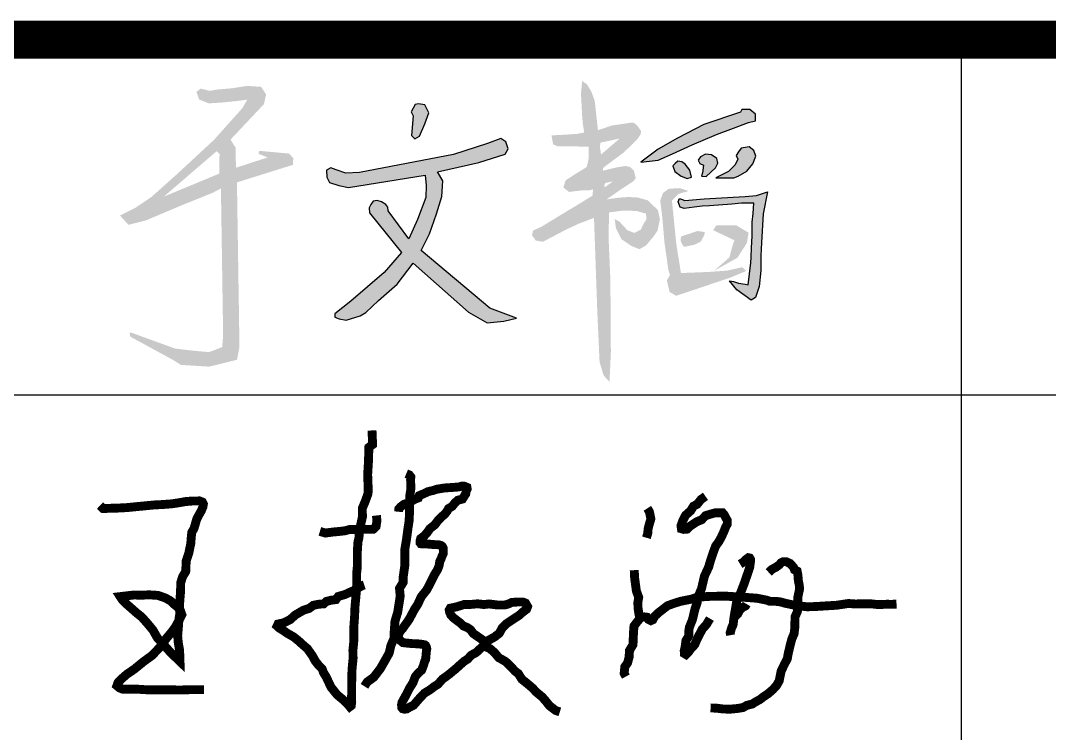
# Model space of a CAD drawing. Header units: millimetres. Extents: x 0 to 420, y 0 to 297.
# Drawn here: x 321.48 to 341.74, y 17.54 to 31.58 of the extents above; entities that cross this region are included whole.
import ezdxf

# ---------------------------------------------------------------- set-up
doc = ezdxf.new("R2010")
doc.units = ezdxf.units.MM

# ---------------------------------------------------------------- blocks, each defined once
blk = doc.blocks.new('11')
h = blk.add_hatch(color=256)
h.paths.add_polyline_path([(1939.9, 1357.4), (1943.7, 1105.8), (1942, 1086.2), (1919.8, 1077.6), (1890.8, 1080.2), (1861.8, 1083.6), (1787, 1110.8), (1783.7, 1110.8), (1784.9, 1104.1), (1859, 1063.7), (1871.5, 1055.8), (1919.9, 1052.8), (1967.4, 1064.6), (1971.6, 1086.5), (1967.3, 1367.8), (2063.1, 1397.8), (2063.5, 1409.1), (2056.5, 1417), (2005.4, 1421.7), (2004.1, 1416.7), (2019.7, 1410.4), (1965.6, 1392.8), (1964.9, 1427.3), (1956.3, 1440.9), (2013.4, 1501.5), (2017.2, 1517.9), (2008.7, 1531.1), (1984.8, 1532.7), (1957.7, 1528.5), (1932.8, 1526.4), (1921.1, 1524.2), (1905.2, 1528), (1898, 1522.4), (1902.7, 1509.4), (1919.1, 1502.8), (1945.5, 1504.6), (1968.1, 1507), (1985, 1509.1), (1976.4, 1494.5), (1927.7, 1440.1), (1864.6, 1381.7), (1821.3, 1343), (1793.2, 1324), (1767.4, 1311.1), (1781.8, 1295.2), (1811.5, 1302.7), (1874.5, 1329.3), (1925.4, 1349.8)])
h.paths.add_polyline_path([(1937.2, 1382.8), (1842.4, 1343.5), (1932.7, 1421.2), (1937.5, 1416.3)], flags=16)
h = blk.add_hatch(color=256)
h.paths.add_polyline_path([(2568.4, 1429), (2568.4, 1407.7), (2565.2, 1394), (2542.2, 1379.8), (2529.1, 1371.1), (2525.3, 1359.1), (2535.1, 1351.4), (2556.4, 1354.1), (2569, 1354.1), (2576.1, 1355.8), (2575, 1344.9), (2487.5, 1291.8), (2473.3, 1285.3), (2471.7, 1277.1), (2478.2, 1268.4), (2490.2, 1266.2), (2529.6, 1286.9), (2552, 1297.3), (2577.7, 1307.1), (2583.3, 1147.9), (2587.2, 1060.8), (2594.1, 1037.7), (2604.2, 1026.8), (2606.5, 1077.9), (2605.7, 1201.2), (2602.6, 1272.3), (2603.4, 1316.4), (2628.1, 1319.7), (2650.3, 1318.9), (2666.4, 1314.4), (2667.5, 1304.7), (2662.4, 1297.2), (2657.8, 1287.1), (2646.8, 1281.4), (2634.8, 1286), (2621.1, 1300.7), (2613.1, 1305), (2615.2, 1289.5), (2624.6, 1270.7), (2642, 1258.9), (2655.4, 1253.6), (2666.4, 1259.8), (2678.7, 1274.2), (2686.2, 1284.9), (2690.3, 1304.7), (2687, 1320.3), (2669.6, 1337.1), (2652.5, 1341.9), (2636.4, 1342.8), (2620.9, 1341.7), (2606.7, 1339.8), (2598.9, 1338.5), (2623.8, 1355.8), (2645.2, 1369.9), (2649.1, 1375.1), (2645.8, 1388), (2639.8, 1394), (2631.4, 1395.8), (2617.8, 1393.7), (2602.5, 1390.1), (2593.1, 1387.7), (2593.4, 1392.8), (2629, 1419.3), (2652.1, 1441.9), (2657.5, 1450.1), (2658.1, 1455.6), (2653.3, 1462.6), (2648.2, 1468.1), (2643.5, 1470.2), (2608, 1464.9), (2584.4, 1456.9), (2579, 1506.8), (2573, 1523.3), (2565.5, 1535.5), (2557.4, 1540.9), (2555.4, 1519.6), (2556.4, 1501.4), (2557.4, 1482.1), (2558.4, 1469.7), (2560.8, 1453), (2549.3, 1450.8), (2526.4, 1449.2), (2505, 1448.1), (2507.8, 1432.8), (2515.4, 1429.5), (2530.7, 1429.5), (2556.4, 1429)])
h.paths.add_polyline_path([(2588.3, 1435.6), (2621.5, 1442.7), (2589.8, 1415.4), (2589.1, 1419.8), (2588.1, 1426.5)], flags=16)
h.paths.add_polyline_path([(2596.9, 1366.6), (2610.3, 1369.6), (2595.9, 1359.3), (2595.3, 1362.6)], flags=16)
for points in [[(2268.3, 1481.6), (2265.9, 1447.9), (2271.6, 1442), (2279.2, 1446.8), (2288.7, 1467.9), (2295.5, 1486.6), (2288.4, 1500.3), (2277.5, 1502.2), (2271.7, 1501), (2265.4, 1488.4)], [(2765.7, 1466.9), (2720.5, 1443.5), (2687.1, 1424.8), (2657.8, 1402.3), (2687.3, 1405.7), (2711.8, 1416.6), (2745.7, 1432), (2787.3, 1449.6), (2816.3, 1460.2), (2841.9, 1469.9), (2853.7, 1473), (2854, 1484.2), (2844.2, 1492.2), (2830.4, 1492.6), (2828.1, 1488)], [(2289.3, 1380), (2291, 1362.2), (2290.1, 1341.7), (2275.8, 1304.1), (2261.2, 1271.4), (2225.6, 1319.4), (2225, 1325.5), (2221.6, 1330), (2214.4, 1334.7), (2206.8, 1336.7), (2200.2, 1335.5), (2195.9, 1329.8), (2193.2, 1324.3), (2193.8, 1315.7), (2248.6, 1248.1), (2219, 1213.6), (2161.7, 1164.9), (2134.6, 1143.3), (2134.6, 1137.5), (2142.1, 1134.5), (2154.2, 1132.2), (2178.1, 1139.5), (2187.8, 1145.3), (2209.3, 1165.9), (2241.3, 1193.7), (2268.4, 1229.5), (2363.2, 1146.2), (2395.3, 1127.7), (2423.7, 1130.3), (2445.2, 1135.4), (2399.5, 1153), (2282.4, 1251.1), (2296.5, 1279.9), (2308.7, 1313.8), (2317.3, 1343.8), (2319.3, 1370.4), (2310.4, 1385.6), (2381, 1401.8), (2425.7, 1416.2), (2431, 1424.9), (2427.2, 1436.9), (2418.5, 1442.6), (2395.8, 1434), (2337.4, 1415.5), (2176.8, 1384.4), (2153.3, 1383.4), (2137, 1389.5), (2127.9, 1392.4), (2120.4, 1388.8), (2120.8, 1376.9), (2125.7, 1367.5), (2141.4, 1362.2), (2158.1, 1359.3)]]:
    blk.add_hatch(color=256).paths.add_polyline_path(points)
h = blk.add_hatch(color=256)
h.paths.add_polyline_path([(2710.9, 1336.8), (2722.7, 1348.2), (2739.3, 1353), (2724.4, 1357.9), (2705.6, 1356.9), (2695.8, 1349.8), (2690.8, 1336.6), (2694.1, 1311.2), (2696.3, 1286.9), (2698, 1265.8), (2701.6, 1241.1), (2704.5, 1219.3), (2707.5, 1209.3), (2702.2, 1200.4), (2706.9, 1180.4), (2718.1, 1173.9), (2751.7, 1185.1), (2811.2, 1205.2), (2837.9, 1216.3), (2831.5, 1222.8), (2804.9, 1216.9), (2772.6, 1214.6), (2726.3, 1212.8), (2718.3, 1263.1)])
h.paths.add_polyline_path([(2732.9, 1336.8), (2723.6, 1340), (2721.3, 1334.8), (2725, 1325.3), (2731.7, 1323.3), (2748.7, 1325.3), (2762.4, 1326.9), (2775, 1327.6), (2813.4, 1330.6), (2829.7, 1332), (2851.2, 1332.1), (2849.5, 1314.6), (2848.1, 1299.8), (2848.1, 1275.8), (2846.9, 1255.7), (2846.2, 1240.2), (2845.6, 1230.4), (2841.4, 1192.6), (2836, 1193.8), (2824.5, 1195.4), (2816, 1198.3), (2809.6, 1199.7), (2822.1, 1184), (2846.5, 1166.5), (2853.5, 1171.2), (2860.1, 1189.9), (2863, 1217), (2863.1, 1242.1), (2864.1, 1265), (2866.7, 1313.8), (2874.2, 1351.4), (2855.7, 1345.6), (2836.3, 1343.4), (2815.4, 1342.3), (2766, 1339.8)])
h.paths.add_polyline_path([(2728.1, 1402.7), (2721.2, 1404.3), (2716.6, 1400), (2712.3, 1396.1), (2715.9, 1386.2), (2726.8, 1378.6), (2736.7, 1374.6), (2744.3, 1376.6), (2741.7, 1388.5), (2733.7, 1398.7)])
h.paths.add_polyline_path([(2764.8, 1397.2), (2763.3, 1384.3), (2761.4, 1378.3), (2769.6, 1377.6), (2785.5, 1392.4), (2789.2, 1400.6), (2787.8, 1408.7), (2778.5, 1414.7), (2768.5, 1416.1), (2760, 1411.3), (2755.9, 1405.8), (2758.8, 1400.2)])
h.paths.add_polyline_path([(2824.7, 1420), (2820.6, 1413.6), (2823.8, 1407.7), (2818.9, 1397.5), (2807.8, 1386.4), (2786.1, 1375.3), (2816.5, 1375.6), (2824.4, 1378.5), (2839, 1387), (2849, 1399.2), (2854.5, 1412.7), (2851, 1422.3), (2842.8, 1428.4), (2829.4, 1426.4)])
h.paths.add_polyline_path([(2749.8, 1261.3), (2760.3, 1266.7), (2766.4, 1278), (2767, 1282.9), (2754.5, 1284.7), (2726.9, 1275.4), (2726.2, 1272.9), (2725.8, 1269.4), (2726.4, 1265.9), (2731.3, 1257.6)], flags=17)
h.paths.add_polyline_path([(2821, 1294.3), (2786.8, 1294.3), (2781.5, 1286), (2817.8, 1268.8), (2815, 1261.3), (2809.1, 1239.4), (2782.7, 1216.5), (2822.8, 1238.9), (2839.1, 1264.3), (2842, 1281.7)], flags=17)
for points in [[(2271.7, 1501), (2265.4, 1488.4), (2268.3, 1481.6), (2265.9, 1447.9), (2271.6, 1442), (2279.2, 1446.8), (2288.7, 1467.9), (2295.5, 1486.6), (2288.4, 1500.3), (2277.5, 1502.2), (2271.7, 1501)], [(2765.7, 1466.9), (2720.5, 1443.5), (2687.1, 1424.8), (2657.8, 1402.3), (2687.3, 1405.7), (2711.8, 1416.6), (2745.7, 1432), (2787.3, 1449.6), (2816.3, 1460.2), (2841.9, 1469.9), (2853.7, 1473), (2854, 1484.2), (2844.2, 1492.2), (2830.4, 1492.6), (2828.1, 1488), (2765.7, 1466.9)], [(2153.3, 1383.4), (2137, 1389.5), (2127.9, 1392.4), (2120.4, 1388.8), (2120.8, 1376.9), (2125.7, 1367.5), (2141.4, 1362.2), (2158.1, 1359.3), (2289.3, 1380), (2291, 1362.2), (2290.1, 1341.7), (2275.8, 1304.1), (2261.2, 1271.4), (2225.6, 1319.4), (2225, 1325.5), (2221.6, 1330), (2214.4, 1334.7), (2206.8, 1336.7), (2200.2, 1335.5), (2195.9, 1329.8), (2193.2, 1324.3), (2193.8, 1315.7), (2248.6, 1248.1), (2219, 1213.6), (2161.7, 1164.9), (2134.6, 1143.3), (2134.6, 1137.5), (2142.1, 1134.5), (2154.2, 1132.2), (2178.1, 1139.5), (2187.8, 1145.3), (2209.3, 1165.9), (2241.3, 1193.7), (2268.4, 1229.5), (2363.2, 1146.2), (2395.3, 1127.7), (2423.7, 1130.3), (2445.2, 1135.4), (2399.5, 1153), (2282.4, 1251.1), (2296.5, 1279.9), (2308.7, 1313.8), (2317.3, 1343.8), (2319.3, 1370.4), (2310.4, 1385.6), (2381, 1401.8), (2425.7, 1416.2), (2431, 1424.9), (2427.2, 1436.9), (2418.5, 1442.6), (2395.8, 1434), (2337.4, 1415.5), (2176.8, 1384.4), (2153.3, 1383.4)], [(2824.7, 1420), (2820.6, 1413.6), (2823.8, 1407.7), (2818.9, 1397.5), (2807.8, 1386.4), (2786.1, 1375.3), (2816.5, 1375.6), (2824.4, 1378.5), (2839, 1387), (2849, 1399.2), (2854.5, 1412.7), (2851, 1422.3), (2842.8, 1428.4), (2829.4, 1426.4), (2824.7, 1420)], [(2760, 1411.3), (2755.9, 1405.8), (2758.8, 1400.2), (2764.8, 1397.2), (2763.3, 1384.3), (2761.4, 1378.3), (2769.6, 1377.6), (2785.5, 1392.4), (2789.2, 1400.6), (2787.8, 1408.7), (2778.5, 1414.7), (2768.5, 1416.1), (2760, 1411.3)], [(2712.3, 1396.1), (2715.9, 1386.2), (2726.8, 1378.6), (2736.7, 1374.6), (2744.3, 1376.6), (2741.7, 1388.5), (2733.7, 1398.7), (2728.1, 1402.7), (2721.2, 1404.3), (2716.6, 1400), (2712.3, 1396.1)], [(2732.9, 1336.8), (2766, 1339.8), (2815.4, 1342.3), (2836.3, 1343.4), (2855.7, 1345.6), (2874.2, 1351.4), (2866.7, 1313.8), (2864.1, 1265), (2863.1, 1242.1), (2863, 1217), (2860.1, 1189.9), (2853.5, 1171.2), (2846.5, 1166.5), (2822.1, 1184), (2809.6, 1199.7), (2816, 1198.3), (2824.5, 1195.4), (2836, 1193.8), (2841.4, 1192.6), (2845.6, 1230.4), (2846.2, 1240.2), (2846.9, 1255.7), (2848.1, 1275.8), (2848.1, 1299.8), (2849.5, 1314.6), (2851.2, 1332.1), (2829.7, 1332), (2813.4, 1330.6), (2775, 1327.6), (2762.4, 1326.9), (2748.7, 1325.3), (2731.7, 1323.3), (2725, 1325.3), (2721.3, 1334.8), (2723.6, 1340), (2732.9, 1336.8)]]:
    blk.add_lwpolyline(points)
blk = doc.blocks.new('b')
at = {"const_width": 0.3}
for points in [[(1883.224, 704.845), (1883.244, 704.369), (1883.119, 704.277), (1883.113, 704.088), (1883.103, 703.776), (1883.077, 703.357), (1883.093, 702.939), (1883.09, 702.714), (1883.001, 702.467), (1882.897, 702.216), (1882.9, 701.925), (1882.845, 701.682), (1882.802, 701.463), (1882.782, 701.212), (1882.75, 701.087), (1882.74, 700.946), (1882.73, 700.777), (1882.727, 700.577), (1882.727, 700.39), (1882.727, 700.23), (1882.704, 700.017), (1882.704, 699.837), (1882.704, 699.596), (1882.682, 699.25), (1882.65, 698.915), (1882.634, 698.542), (1882.608, 698.18), (1882.608, 697.724), (1882.579, 697.424), (1882.585, 697.151), (1882.55, 696.792), (1882.54, 696.524), (1882.537, 696.133), (1882.534, 695.832), (1882.539, 695.675), (1882.522, 695.553), (1882.474, 695.516), (1882.384, 695.626), (1882.238, 695.76), (1882.043, 695.922), (1881.836, 696.182), (1881.677, 696.523), (1881.587, 696.667), (1881.539, 696.797), (1881.429, 696.906), (1881.307, 697.06), (1881.218, 697.227), (1881.043, 697.476), (1880.9, 697.597), (1880.754, 697.731), (1880.579, 697.873), (1880.343, 698.008), (1880.229, 698.09), (1880.087, 698.175), (1880.018, 698.24), (1880.051, 698.309), (1880.25, 698.353), (1880.461, 698.459), (1880.636, 698.617), (1880.909, 698.776), (1881.104, 698.837), (1881.246, 698.943), (1881.437, 698.979), (1881.592, 698.991), (1881.685, 699.073), (1881.844, 699.113), (1882.006, 699.134), (1882.083, 699.239), (1882.312, 699.306), (1882.531, 699.407), (1882.688, 699.464), (1882.785, 699.544), (1882.894, 699.607), (1882.963, 699.63)], [(1884.381, 703.386), (1884.483, 703.344), (1884.535, 703.277), (1884.526, 703.175), (1884.538, 702.885), (1884.504, 702.668), (1884.495, 702.371), (1884.492, 702.106), (1884.477, 701.793), (1884.438, 701.539), (1884.392, 701.192), (1884.33, 700.822), (1884.33, 700.271), (1884.276, 699.893), (1884.276, 699.716), (1884.152, 699.515), (1884.176, 699.253), (1884.091, 698.705), (1883.999, 698.402), (1883.976, 698.098), (1883.968, 697.83), (1883.864, 697.588), (1883.803, 697.326), (1883.647, 697.049), (1883.509, 696.807), (1883.284, 696.513), (1883.059, 696.349), (1882.969, 696.206)], [(1884.121, 702.1), (1884.13, 702.196), (1884.194, 702.269), (1884.302, 702.351), (1884.433, 702.395), (1884.523, 702.438), (1884.663, 702.517), (1884.789, 702.569), (1884.818, 702.645), (1884.946, 702.698), (1885.124, 702.782), (1885.297, 702.821), (1885.42, 702.862), (1885.674, 702.903), (1885.974, 702.923), (1886.155, 702.938), (1886.263, 702.967), (1886.348, 702.961), (1886.429, 702.926), (1886.438, 702.868), (1886.403, 702.804), (1886.388, 702.699), (1886.339, 702.629), (1886.278, 702.53), (1886.126, 702.492), (1886.021, 702.398), (1885.93, 702.282), (1885.808, 702.208), (1885.755, 702.114), (1885.688, 702.024), (1885.574, 701.931), (1885.452, 701.805), (1885.35, 701.665), (1885.18, 701.53), (1885.084, 701.393), (1884.985, 701.283), (1884.868, 701.195), (1884.847, 701.125), (1884.845, 701.055), (1884.871, 701.02), (1885.037, 701.015), (1885.224, 701), (1885.32, 700.991), (1885.454, 700.988), (1885.554, 700.962), (1885.597, 700.931), (1885.625, 700.882), (1885.631, 700.822), (1885.63, 700.69), (1885.584, 700.588), (1885.556, 700.511), (1885.513, 700.428), (1885.49, 700.284), (1885.439, 700.147), (1885.33, 699.971), (1885.17, 699.646), (1885.068, 699.456), (1884.886, 699.23), (1884.769, 698.975), (1884.66, 698.808), (1884.478, 698.466), (1884.259, 698.16), (1884.171, 698.058), (1884.112, 697.931), (1884.115, 697.863), (1884.158, 697.77), (1884.27, 697.68), (1884.392, 697.666), (1884.574, 697.648), (1884.765, 697.641), (1884.901, 697.626), (1885.006, 697.606), (1885.038, 697.581), (1885.063, 697.531), (1885.074, 697.476), (1885.061, 697.398), (1885.047, 697.253), (1885.036, 697.118), (1885.002, 697.05), (1884.968, 696.929), (1884.898, 696.749), (1884.796, 696.664), (1884.684, 696.53), (1884.608, 696.328), (1884.49, 696.143), (1884.396, 695.954), (1884.238, 695.666), (1884.221, 695.581), (1884.231, 695.521), (1884.233, 695.476), (1884.26, 695.448), (1884.321, 695.433), (1884.401, 695.444), (1884.487, 695.497), (1884.626, 695.566), (1884.831, 695.802), (1884.991, 695.971), (1885.186, 696.091), (1885.336, 696.206), (1885.446, 696.271), (1885.601, 696.446), (1885.8, 696.59), (1886.057, 696.802), (1886.217, 696.947), (1886.337, 697.052), (1886.457, 697.127), (1886.572, 697.257), (1886.741, 697.347), (1886.906, 697.501), (1887.162, 697.762), (1887.362, 697.872), (1887.522, 697.997), (1887.617, 698.171), (1887.767, 698.321), (1887.952, 698.446), (1888.198, 698.607), (1888.313, 698.712), (1888.443, 698.807), (1888.478, 698.897), (1888.408, 699.017), (1888.318, 699.052), (1888.123, 699.052), (1887.938, 699.037), (1887.843, 698.992), (1887.713, 698.952), (1887.463, 698.952), (1887.173, 698.987), (1887.003, 698.967), (1886.793, 698.992), (1886.573, 698.972), (1886.343, 698.972), (1886.073, 698.887), (1885.867, 698.845), (1885.831, 698.782), (1885.846, 698.701), (1885.884, 698.617), (1885.968, 698.523), (1886.207, 698.341), (1886.308, 698.244), (1886.441, 698.192), (1886.557, 698.111), (1886.641, 697.989), (1886.865, 697.838), (1887.006, 697.733), (1887.09, 697.621), (1887.129, 697.512), (1887.209, 697.477), (1887.297, 697.4), (1887.36, 697.344), (1887.504, 697.172), (1887.729, 697.046), (1887.866, 696.919), (1888.058, 696.714), (1888.166, 696.633), (1888.282, 696.445), (1888.462, 696.302), (1888.65, 696.141), (1888.766, 696.015), (1888.97, 695.846), (1889.102, 695.696), (1889.215, 695.551), (1889.429, 695.388), (1889.567, 695.344)], [(1874.039, 702.309), (1874.142, 702.21), (1874.3, 702.214), (1874.453, 702.219), (1874.665, 702.225), (1874.961, 702.241), (1875.186, 702.264), (1875.415, 702.286), (1875.644, 702.309), (1875.892, 702.331), (1876.153, 702.344), (1876.458, 702.367), (1876.724, 702.407), (1876.917, 702.443), (1877.133, 702.461), (1877.398, 702.466), (1877.493, 702.43), (1877.529, 702.362), (1877.515, 702.268), (1877.461, 702.138), (1877.353, 701.945), (1877.304, 701.846), (1877.213, 701.535), (1877.139, 701.407), (1877.123, 701.27), (1877.104, 701.028), (1877.036, 700.697), (1876.949, 700.436), (1876.934, 700.083), (1876.828, 699.909), (1876.763, 699.7), (1876.759, 699.405), (1876.729, 699.028), (1876.729, 698.844), (1876.732, 698.647), (1876.707, 698.497), (1876.688, 698.236), (1876.661, 697.914), (1876.681, 697.685), (1876.727, 697.416), (1876.74, 697.042), (1876.412, 697.357), (1876.195, 697.606), (1875.979, 697.836), (1875.827, 698.104), (1875.637, 698.333), (1875.453, 698.54), (1875.255, 698.701), (1874.946, 698.973), (1874.79, 699.129), (1874.721, 699.235), (1874.992, 699.267), (1875.195, 699.29), (1875.416, 699.281), (1875.692, 699.295), (1875.991, 699.276), (1876.235, 699.194), (1876.42, 699.092), (1876.544, 698.973), (1876.659, 698.881), (1876.76, 698.752), (1876.802, 698.628), (1876.701, 698.426), (1876.59, 698.219), (1876.456, 698.033), (1876.304, 697.854), (1876.176, 697.693), (1876.047, 697.509), (1875.793, 697.245), (1875.507, 697.038), (1875.204, 696.79), (1874.946, 696.615), (1874.752, 696.445), (1874.647, 696.332), (1874.609, 696.225), (1874.702, 696.148), (1874.819, 696.106), (1875.3, 696.109), (1875.639, 696.087), (1876.013, 696.084), (1876.41, 696.086), (1876.773, 696.081), (1877.075, 696.092), (1877.403, 696.094), (1877.555, 696.094)], [(1894.485, 702.62), (1894.336, 702.517), (1894.205, 702.354), (1894.079, 702.288), (1893.985, 702.134), (1893.812, 701.98), (1893.714, 701.789), (1893.658, 701.63), (1893.672, 701.527), (1893.751, 701.504), (1893.859, 701.513), (1893.948, 701.602), (1894.185, 701.759), (1894.358, 701.833), (1894.489, 701.969), (1894.677, 702.026), (1894.829, 702.068), (1894.976, 702.063), (1895.06, 702.063), (1895.128, 701.984), (1895.17, 701.895), (1895.222, 701.806), (1895.221, 701.681), (1895.163, 701.58), (1895.114, 701.448), (1895.01, 701.223), (1894.926, 701.077), (1894.825, 700.938), (1894.724, 700.663), (1894.641, 700.408), (1894.594, 700.238), (1894.449, 699.927), (1894.351, 699.506), (1894.226, 699.205), (1894.206, 699.04), (1894.128, 698.812), (1894.045, 698.458), (1893.996, 698.336), (1893.943, 698.206), (1893.922, 698.088), (1893.922, 697.929), (1893.898, 697.868), (1893.825, 697.75), (1893.812, 697.648), (1893.793, 697.508), (1893.767, 697.405), (1893.772, 697.313), (1893.827, 697.28), (1893.91, 697.363), (1893.996, 697.481), (1894.122, 697.614), (1894.161, 697.707), (1894.211, 697.822), (1894.377, 698.137), (1894.521, 698.298), (1894.636, 698.493)], [(1892.521, 702.215), (1892.587, 702.11), (1892.614, 701.997), (1892.641, 701.859), (1892.59, 701.689), (1892.545, 701.516), (1892.536, 701.375), (1892.491, 701.222)], [(1881.463, 701.437), (1881.649, 701.381), (1881.904, 701.415), (1882.138, 701.437), (1882.323, 701.459), (1882.472, 701.503), (1882.694, 701.503), (1883.054, 701.507), (1883.261, 701.507), (1883.361, 701.6), (1883.391, 701.8), (1883.372, 701.974)], [(1896.619, 700.053), (1896.73, 700.156), (1896.869, 700.231), (1896.971, 700.303), (1897.038, 700.379), (1897.105, 700.414), (1897.204, 700.414), (1897.329, 700.361), (1897.387, 700.307), (1897.458, 700.223), (1897.49, 700.142), (1897.579, 700.098), (1897.606, 699.964), (1897.619, 699.781), (1897.65, 699.629), (1897.664, 699.504), (1897.601, 699.203), (1897.601, 699.003), (1897.588, 698.73), (1897.507, 698.548), (1897.503, 698.198), (1897.476, 697.979), (1897.404, 697.814), (1897.355, 697.636), (1897.275, 697.295), (1897.248, 697.134), (1897.15, 696.951), (1897.038, 696.715), (1896.975, 696.392), (1896.881, 696.227), (1896.756, 696.093), (1896.591, 695.95), (1896.417, 695.834), (1896.322, 695.759), (1896.172, 695.677), (1896.062, 695.606), (1895.892, 695.566), (1895.747, 695.488), (1895.55, 695.456), (1895.306, 695.433), (1895.077, 695.441), (1894.861, 695.468), (1894.656, 695.476)], [(1895.653, 700.332), (1895.766, 700.4), (1895.829, 700.472), (1895.933, 700.548), (1895.978, 700.539), (1896.001, 700.499), (1896.001, 700.391), (1895.978, 700.219), (1895.888, 699.957), (1895.802, 699.705), (1895.666, 699.351), (1895.54, 699.076), (1895.499, 698.827), (1895.472, 698.688), (1895.445, 698.512), (1895.418, 698.289), (1895.368, 698.181), (1895.318, 698.014), (1895.332, 697.933)], [(1892.079, 700.128), (1892.092, 699.866), (1892.121, 699.648), (1892.151, 699.424), (1892.23, 699.208), (1892.2, 699.025), (1892.209, 698.831), (1892.236, 698.658), (1892.269, 698.493), (1892.16, 698.361), (1892.07, 698.238), (1892.056, 698.059), (1892.046, 697.844), (1892.037, 697.613), (1891.919, 697.415), (1891.905, 697.188), (1891.855, 697.001), (1891.76, 696.863), (1891.738, 696.641), (1891.797, 696.535)], [(1892.373, 698.557), (1892.509, 698.538), (1892.556, 698.467), (1892.64, 698.423), (1892.706, 698.453), (1892.774, 698.576), (1892.911, 698.701), (1893.206, 698.929), (1893.433, 699.011), (1893.635, 699.073), (1894.012, 699.15), (1894.17, 699.204), (1894.358, 699.226), (1894.67, 699.245), (1895.205, 699.248), (1895.429, 699.234), (1895.7, 699.218), (1896.227, 699.18), (1896.563, 699.112), (1896.664, 699.074), (1896.875, 699.074), (1897.019, 699.055), (1897.183, 699.008), (1897.49, 698.945), (1897.607, 698.894), (1897.749, 698.91), (1897.916, 698.891), (1898.189, 698.899), (1898.594, 698.924), (1898.914, 698.943), (1899.312, 699.003), (1899.54, 698.986), (1899.745, 698.99), (1899.905, 698.99), (1900.064, 698.992), (1900.314, 698.965), (1900.457, 698.971), (1900.628, 698.978), (1900.75, 698.973), (1900.936, 698.982)], [(1895.481, 698.567), (1895.573, 698.649), (1895.633, 698.763), (1895.722, 698.858), (1895.839, 698.924), (1895.874, 698.984)]]:
    blk.add_lwpolyline(points, dxfattribs=at)

msp = doc.modelspace()

# ---------------------------------------------------------------- linework, layer by layer
for p, q in [((340, 31.2), (340, 10)), ((410, 24.2), (125, 24.2))]:
    msp.add_line(p, q)
at = {"const_width": 0.75}
msp.add_lwpolyline([(410, 31.2), (25, 31.2), (25, 10)], dxfattribs=at)

# ---------------------------------------------------------------- block references
for name, p, xscale, yscale, zscale in [('11', (303.075, 12.632), 0.01151999999996178, 0.01151999999996178, 0.01151999999996178), ('b', (-769.898, -387.562), 0.5832000000000193, 0.5832000000000193, 0.5832000000000193)]:
    msp.add_blockref(name, p, dxfattribs=dict(xscale=xscale, yscale=yscale, zscale=zscale))

doc.saveas('drawing.dxf')
